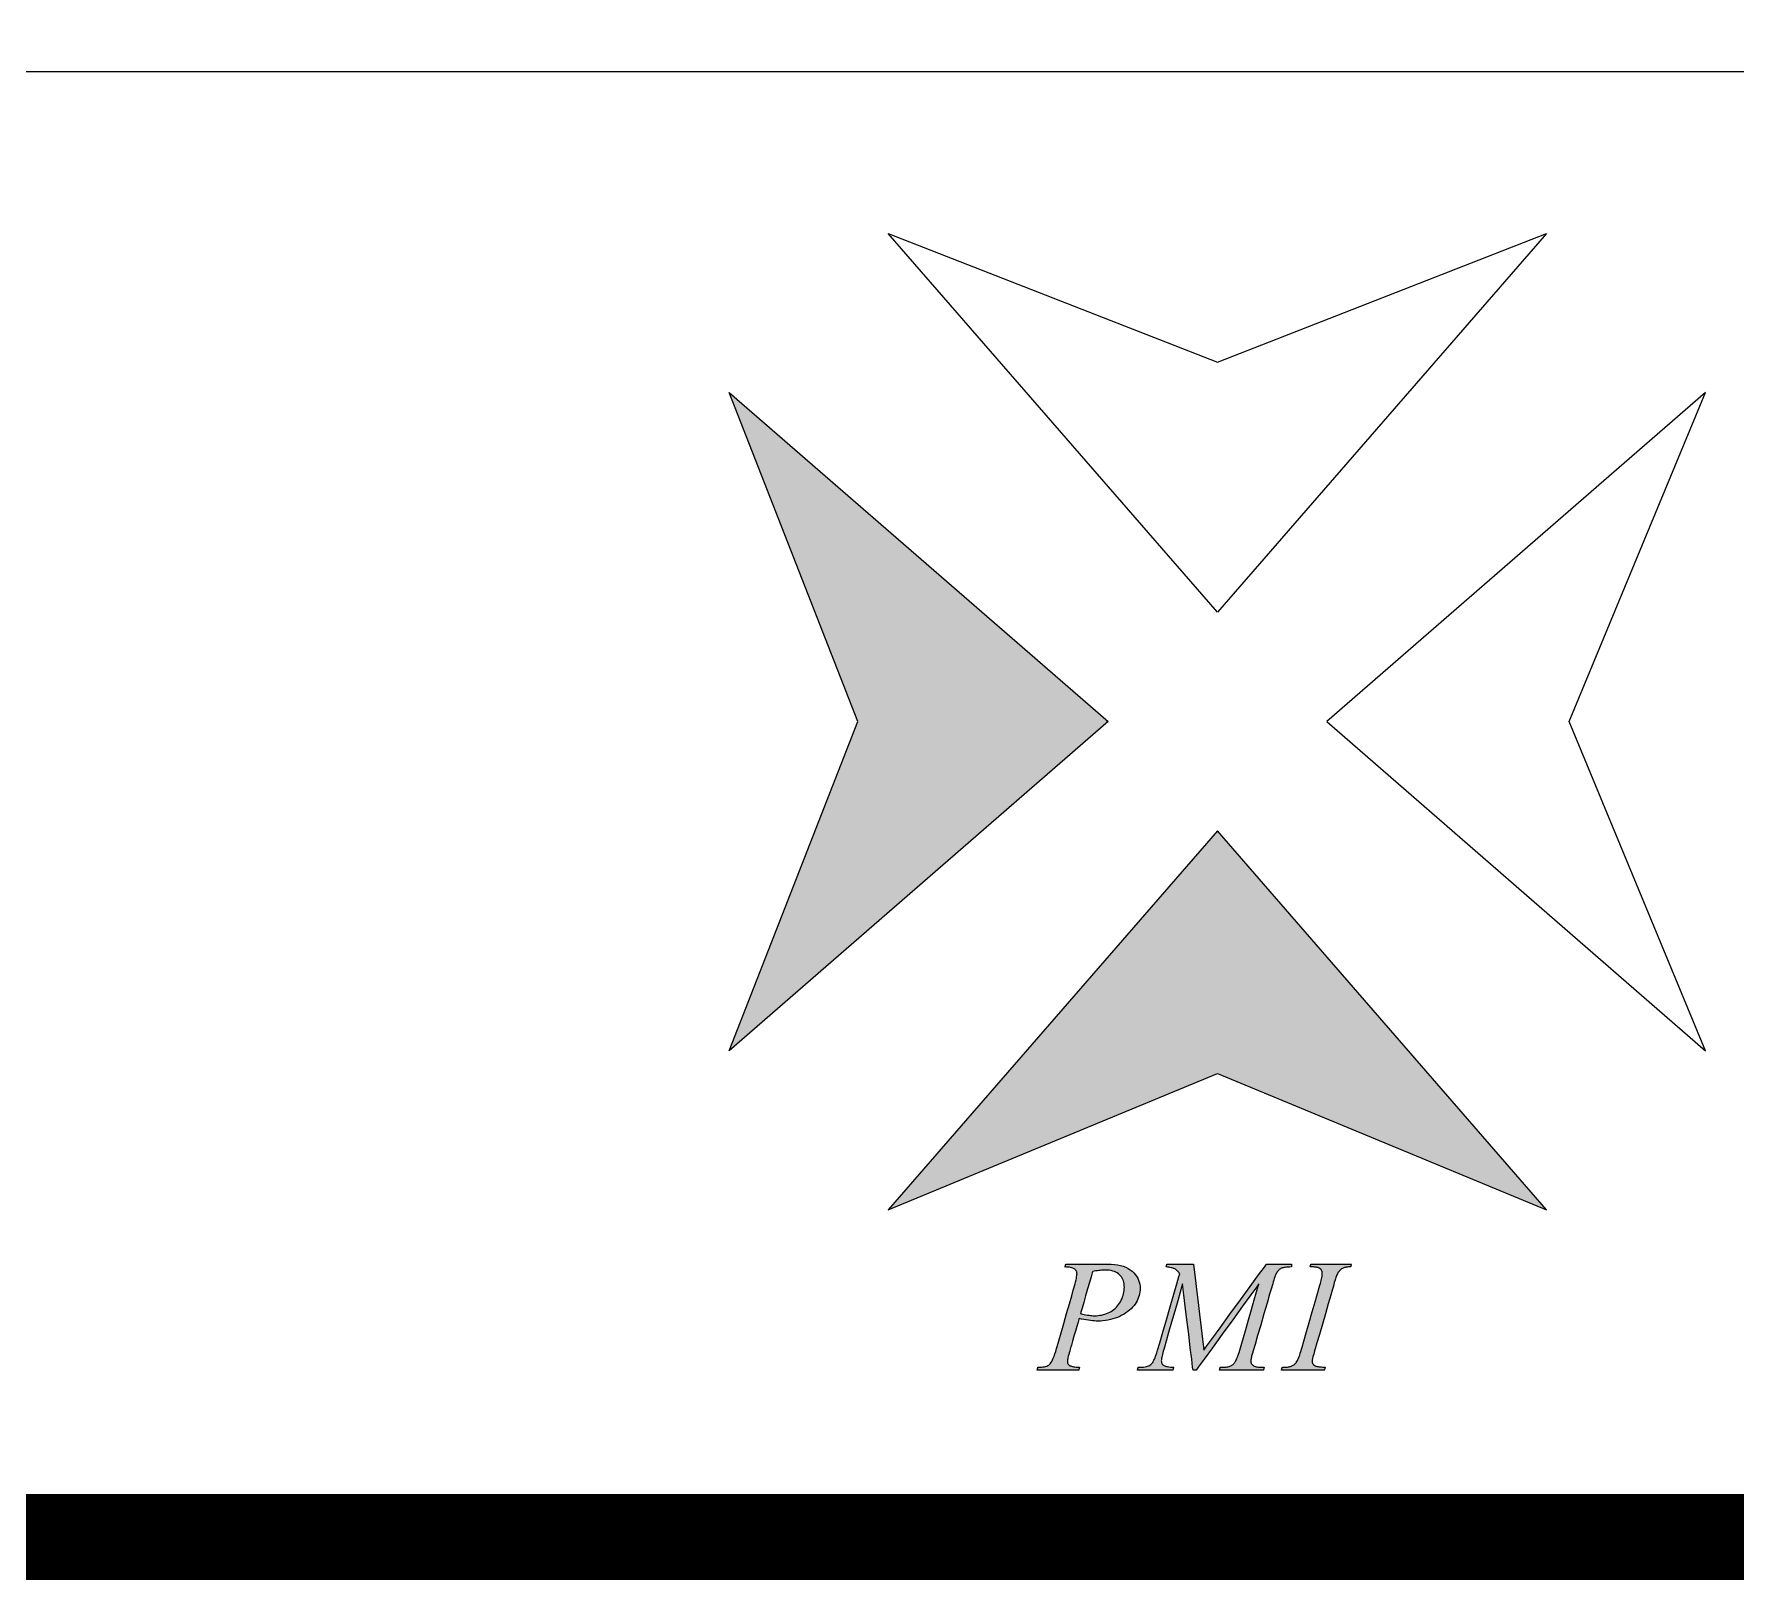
# Model space of a CAD drawing. Header units: millimetres. Extents: x 1167 to 1422, y 250 to 431.
# Drawn here: x 1264.17 to 1280.9, y 249.58 to 264.78 of the extents above; entities that cross this region are included whole.
import ezdxf

# ---------------------------------------------------------------- set-up
doc = ezdxf.new("R2010")
doc.units = ezdxf.units.MM
doc.header["$LTSCALE"] = 10
doc.layers.get('0').update_dxf_attribs({"linetype": 'CONTINUOUS'})

msp = doc.modelspace()

# ---------------------------------------------------------------- hatches: boundary and pattern name
h = msp.add_hatch(color=4)
h.paths.add_polyline_path([(1274.721, 258.0093), (1274.721, 258.0222), (1271.0046, 261.2517), (1272.2682, 258.0157), (1271.0046, 254.7799)])
h.paths.add_polyline_path([(1275.8039, 256.9406), (1272.5681, 253.2166), (1275.8039, 254.5555), (1279.0397, 253.2166)])
h.paths.add_polyline_path([(1276.737, 251.7388), (1276.7385, 251.7472), (1276.7407, 251.7571), (1276.7434, 251.7683), (1276.7467, 251.781), (1276.7507, 251.7951), (1276.7552, 251.8106), (1276.7604, 251.8275), (1276.7666, 251.8491), (1276.7832, 251.9067), (1276.8073, 251.9902), (1276.8359, 252.0892), (1276.8659, 252.1934), (1276.8945, 252.2924), (1276.9185, 252.3759), (1276.9352, 252.4336), (1276.9414, 252.4551), (1276.9476, 252.4781), (1276.9535, 252.4991), (1276.9592, 252.5183), (1276.9646, 252.5355), (1276.9698, 252.551), (1276.9747, 252.5645), (1276.9793, 252.5761), (1276.9837, 252.5859), (1276.9878, 252.5938), (1276.9921, 252.6006), (1276.9967, 252.607), (1277.0017, 252.613), (1277.0071, 252.6187), (1277.013, 252.6241), (1277.0193, 252.6291), (1277.0259, 252.6337), (1277.033, 252.638), (1277.0405, 252.6419), (1277.0489, 252.6459), (1277.0591, 252.6489), (1277.0666, 252.6505), (1277.0747, 252.6518), (1277.0835, 252.6528), (1277.0928, 252.6535), (1277.1028, 252.6538), (1277.1134, 252.6538), (1277.1145, 252.6572), (1277.1156, 252.6609), (1277.1169, 252.6652), (1277.1183, 252.6697), (1277.1197, 252.674), (1277.1219, 252.6811), (1277.1082, 252.6811), (1277.0717, 252.6811), (1277.0189, 252.6811), (1276.9562, 252.6811), (1276.8903, 252.6811), (1276.8277, 252.6811), (1276.7748, 252.6811), (1276.7383, 252.6811), (1276.7247, 252.6811), (1276.7223, 252.674), (1276.7209, 252.6697), (1276.7193, 252.6652), (1276.7179, 252.6609), (1276.7167, 252.6572), (1276.7155, 252.6538), (1276.7282, 252.6537), (1276.7398, 252.6534), (1276.7506, 252.653), (1276.7604, 252.6523), (1276.7692, 252.6515), (1276.7771, 252.6505), (1276.7874, 252.6488), (1276.7968, 252.6459), (1276.8055, 252.642), (1276.8128, 252.6376), (1276.819, 252.6325), (1276.8242, 252.6269), (1276.8284, 252.6206), (1276.8316, 252.6137), (1276.8338, 252.6061), (1276.8351, 252.598), (1276.8352, 252.5915), (1276.835, 252.5821), (1276.8341, 252.5718), (1276.8327, 252.5605), (1276.8307, 252.5483), (1276.8281, 252.5351), (1276.825, 252.521), (1276.8213, 252.5059), (1276.817, 252.4899), (1276.8122, 252.4729), (1276.806, 252.4514), (1276.7893, 252.3935), (1276.7652, 252.3098), (1276.7367, 252.2105), (1276.7066, 252.106), (1276.678, 252.0067), (1276.6539, 251.9229), (1276.6373, 251.8651), (1276.6311, 251.8435), (1276.6251, 251.8234), (1276.6192, 251.8048), (1276.6133, 251.7875), (1276.6075, 251.7717), (1276.6016, 251.7573), (1276.5959, 251.7443), (1276.5901, 251.7327), (1276.5845, 251.7225), (1276.5771, 251.711), (1276.5687, 251.7015), (1276.5584, 251.693), (1276.5495, 251.6873), (1276.5431, 251.6837), (1276.5362, 251.6805), (1276.5289, 251.6774), (1276.5212, 251.6745), (1276.5102, 251.6721), (1276.5018, 251.6707), (1276.4924, 251.6695), (1276.4818, 251.6685), (1276.4702, 251.6676), (1276.4575, 251.667), (1276.4437, 251.6666), (1276.4409, 251.6595), (1276.4392, 251.6552), (1276.4374, 251.6506), (1276.4358, 251.6463), (1276.433, 251.6393), (1276.4475, 251.6393), (1276.4863, 251.6393), (1276.5425, 251.6393), (1276.6092, 251.6393), (1276.6793, 251.6393), (1276.746, 251.6393), (1276.8022, 251.6393), (1276.8411, 251.6393), (1276.8555, 251.6393), (1276.8577, 251.6463), (1276.8591, 251.6506), (1276.8605, 251.6552), (1276.8618, 251.6595), (1276.864, 251.6666), (1276.8497, 251.6675), (1276.8366, 251.6686), (1276.8245, 251.6697), (1276.8137, 251.6708), (1276.8039, 251.672), (1276.7953, 251.6733), (1276.7877, 251.6746), (1276.7784, 251.6766), (1276.7693, 251.6798), (1276.7613, 251.6834), (1276.7545, 251.6877), (1276.7475, 251.6935), (1276.7414, 251.702), (1276.7375, 251.7116), (1276.736, 251.7206), (1276.7357, 251.7289)])
h.paths.add_polyline_path([(1276.1766, 251.6753), (1276.168, 251.6785), (1276.1603, 251.6822), (1276.1509, 251.6878), (1276.1432, 251.6948), (1276.1376, 251.7031), (1276.134, 251.7127), (1276.1325, 251.7233), (1276.1328, 251.7333), (1276.1335, 251.7407), (1276.1345, 251.7485), (1276.136, 251.7569), (1276.1378, 251.7659), (1276.1401, 251.7753), (1276.1428, 251.7854), (1276.146, 251.7959), (1276.1495, 251.807), (1276.1561, 251.8297), (1276.1738, 251.8904), (1276.1994, 251.9783), (1276.2298, 252.0825), (1276.2618, 252.1922), (1276.2921, 252.2964), (1276.3178, 252.3843), (1276.3355, 252.445), (1276.3421, 252.4677), (1276.3475, 252.4882), (1276.3528, 252.5071), (1276.3581, 252.5246), (1276.3632, 252.5405), (1276.3683, 252.5548), (1276.3733, 252.5676), (1276.3782, 252.5789), (1276.383, 252.5887), (1276.3877, 252.597), (1276.3925, 252.6041), (1276.3973, 252.6107), (1276.4023, 252.6168), (1276.4073, 252.6224), (1276.4151, 252.6298), (1276.4258, 252.6376), (1276.4357, 252.6424), (1276.4441, 252.6444), (1276.4515, 252.6457), (1276.4607, 252.6471), (1276.4715, 252.6484), (1276.484, 252.6498), (1276.4983, 252.6511), (1276.5142, 252.6524), (1276.5317, 252.6538), (1276.5317, 252.6609), (1276.5317, 252.6652), (1276.5317, 252.6697), (1276.5317, 252.674), (1276.5317, 252.6811), (1276.5234, 252.6811), (1276.5009, 252.6811), (1276.4684, 252.6811), (1276.4299, 252.6811), (1276.3893, 252.6811), (1276.3508, 252.6811), (1276.3183, 252.6811), (1276.2958, 252.6811), (1276.2874, 252.6811), (1276.2663, 252.6521), (1276.2095, 252.5744), (1276.1274, 252.462), (1276.03, 252.3286), (1275.9276, 252.1883), (1275.8302, 252.055), (1275.7481, 251.9425), (1275.6914, 251.8649), (1275.6702, 251.8359), (1275.6667, 251.8649), (1275.6574, 251.9425), (1275.6438, 252.055), (1275.6278, 252.1883), (1275.6109, 252.3286), (1275.5949, 252.462), (1275.5813, 252.5744), (1275.572, 252.6521), (1275.5685, 252.6811), (1275.5596, 252.6811), (1275.5356, 252.6811), (1275.501, 252.6811), (1275.46, 252.6811), (1275.4168, 252.6811), (1275.3757, 252.6811), (1275.3411, 252.6811), (1275.3171, 252.6811), (1275.3082, 252.6811), (1275.3062, 252.674), (1275.305, 252.6697), (1275.3037, 252.6652), (1275.3025, 252.6609), (1275.3005, 252.6538), (1275.3139, 252.6521), (1275.3262, 252.6503), (1275.3376, 252.6484), (1275.3481, 252.6463), (1275.3576, 252.6442), (1275.3661, 252.6419), (1275.3736, 252.6394), (1275.3832, 252.6356), (1275.3935, 252.6296), (1275.4014, 252.6233), (1275.4067, 252.6186), (1275.4121, 252.6134), (1275.4175, 252.6075), (1275.423, 252.6011), (1275.4286, 252.5942), (1275.4342, 252.5867), (1275.4264, 252.56), (1275.4057, 252.4886), (1275.3756, 252.3853), (1275.3399, 252.2628), (1275.3024, 252.1339), (1275.2668, 252.0114), (1275.2367, 251.9081), (1275.2159, 251.8367), (1275.2082, 251.8101), (1275.2022, 251.7922), (1275.1963, 251.7758), (1275.1905, 251.7609), (1275.1847, 251.7474), (1275.179, 251.7353), (1275.1734, 251.7247), (1275.1678, 251.7155), (1275.1622, 251.7077), (1275.1567, 251.7014), (1275.1487, 251.6941), (1275.1396, 251.6876), (1275.1295, 251.6821), (1275.1183, 251.6773), (1275.1061, 251.6734), (1275.0929, 251.6704), (1275.0786, 251.6683), (1275.0633, 251.667), (1275.0469, 251.6666), (1275.0415, 251.6666), (1275.0348, 251.6666), (1275.0262, 251.6666), (1275.024, 251.6595), (1275.0227, 251.6552), (1275.0213, 251.6506), (1275.0199, 251.6463), (1275.0178, 251.6393), (1275.0297, 251.6393), (1275.0616, 251.6393), (1275.1079, 251.6393), (1275.1628, 251.6393), (1275.2205, 251.6393), (1275.2754, 251.6393), (1275.3216, 251.6393), (1275.3536, 251.6393), (1275.3655, 251.6393), (1275.3658, 251.6402), (1275.3677, 251.6463), (1275.3691, 251.6506), (1275.3705, 251.6552), (1275.3718, 251.6595), (1275.3729, 251.6631), (1275.374, 251.6666), (1275.357, 251.6679), (1275.3414, 251.6694), (1275.3273, 251.6712), (1275.3147, 251.6733), (1275.3035, 251.6755), (1275.2938, 251.678), (1275.2855, 251.6808), (1275.2759, 251.6851), (1275.2669, 251.6923), (1275.2602, 251.7007), (1275.2556, 251.7104), (1275.2531, 251.7214), (1275.2527, 251.7307), (1275.253, 251.7377), (1275.2538, 251.7461), (1275.2553, 251.7558), (1275.2574, 251.7668), (1275.26, 251.7792), (1275.2632, 251.7929), (1275.2671, 251.8079), (1275.2715, 251.8243), (1275.2765, 251.842), (1275.2828, 251.8641), (1275.2999, 251.9233), (1275.3246, 252.009), (1275.3539, 252.1106), (1275.3848, 252.2175), (1275.4141, 252.3192), (1275.4388, 252.4049), (1275.4559, 252.4641), (1275.4622, 252.4862), (1275.4657, 252.4571), (1275.4751, 252.3793), (1275.4887, 252.2666), (1275.5047, 252.133), (1275.5217, 251.9924), (1275.5377, 251.8588), (1275.5513, 251.7461), (1275.5607, 251.6683), (1275.5642, 251.6393), (1275.5681, 251.6393), (1275.5722, 251.6393), (1275.5772, 251.6393), (1275.5823, 251.6393), (1275.5872, 251.6393), (1275.5914, 251.6393), (1275.5953, 251.6393), (1275.6164, 251.6683), (1275.6731, 251.7461), (1275.755, 251.8588), (1275.8522, 251.9924), (1275.9545, 252.133), (1276.0517, 252.2666), (1276.1337, 252.3793), (1276.1903, 252.4571), (1276.2114, 252.4862), (1276.2054, 252.4655), (1276.1895, 252.41), (1276.1663, 252.3297), (1276.1388, 252.2345), (1276.11, 252.1343), (1276.0825, 252.0391), (1276.0594, 251.9588), (1276.0434, 251.9033), (1276.0374, 251.8826), (1276.0301, 251.8574), (1276.0231, 251.8343), (1276.0165, 251.8132), (1276.0103, 251.7942), (1276.0045, 251.7773), (1275.999, 251.7624), (1275.9939, 251.7496), (1275.9892, 251.7389), (1275.9848, 251.7302), (1275.9805, 251.7229), (1275.9762, 251.716), (1275.9717, 251.7098), (1275.9648, 251.7012), (1275.955, 251.6919), (1275.9453, 251.6851), (1275.935, 251.68), (1275.9271, 251.6768), (1275.9186, 251.6741), (1275.9094, 251.6718), (1275.8995, 251.6699), (1275.8889, 251.6684), (1275.8777, 251.6674), (1275.8657, 251.6668), (1275.8531, 251.6666), (1275.8477, 251.6666), (1275.841, 251.6666), (1275.8324, 251.6666), (1275.8304, 251.6595), (1275.8292, 251.6552), (1275.8279, 251.6506), (1275.8267, 251.6463), (1275.8247, 251.6393), (1275.8395, 251.6393), (1275.8792, 251.6393), (1275.9368, 251.6393), (1276.005, 251.6393), (1276.0767, 251.6393), (1276.1449, 251.6393), (1276.2025, 251.6393), (1276.2422, 251.6393), (1276.257, 251.6393), (1276.2588, 251.6463), (1276.2599, 251.6506), (1276.261, 251.6552), (1276.2621, 251.6595), (1276.2639, 251.6666), (1276.2591, 251.6666), (1276.2532, 251.6666), (1276.2478, 251.6666), (1276.2455, 251.6666), (1276.2319, 251.6668), (1276.2192, 251.6675), (1276.2073, 251.6688), (1276.1962, 251.6705), (1276.186, 251.6727)])
h.paths.add_polyline_path([(1274.3938, 251.9718), (1274.4082, 252.0216), (1274.4219, 252.069), (1274.4334, 252.109), (1274.4414, 252.1366), (1274.4443, 252.1469), (1274.4686, 252.1415), (1274.4919, 252.1367), (1274.5143, 252.1326), (1274.5356, 252.1291), (1274.556, 252.1262), (1274.5755, 252.124), (1274.5939, 252.1224), (1274.6114, 252.1215), (1274.628, 252.1212), (1274.6536, 252.1217), (1274.6787, 252.1234), (1274.7035, 252.1263), (1274.7279, 252.1303), (1274.7519, 252.1355), (1274.7754, 252.1418), (1274.7986, 252.1493), (1274.8214, 252.1579), (1274.8438, 252.1676), (1274.8654, 252.1783), (1274.8858, 252.1896), (1274.9049, 252.2017), (1274.9229, 252.2145), (1274.9396, 252.2279), (1274.9551, 252.242), (1274.9695, 252.2569), (1274.9825, 252.2724), (1274.9944, 252.2886), (1275.005, 252.3052), (1275.0144, 252.3219), (1275.0226, 252.3388), (1275.0295, 252.3557), (1275.0351, 252.3728), (1275.0395, 252.39), (1275.0426, 252.4073), (1275.0445, 252.4247), (1275.0451, 252.4422), (1275.0441, 252.464), (1275.0412, 252.4851), (1275.0363, 252.5054), (1275.0294, 252.525), (1275.0205, 252.5438), (1275.0096, 252.5619), (1274.9968, 252.5792), (1274.982, 252.5958), (1274.9653, 252.6116), (1274.9465, 252.6262), (1274.9257, 252.639), (1274.9029, 252.6502), (1274.8781, 252.6596), (1274.8513, 252.6674), (1274.8225, 252.6734), (1274.7917, 252.6777), (1274.7589, 252.6802), (1274.724, 252.6811), (1274.7099, 252.6811), (1274.6722, 252.6811), (1274.6176, 252.6811), (1274.5529, 252.6811), (1274.4848, 252.6811), (1274.4201, 252.6811), (1274.3655, 252.6811), (1274.3278, 252.6811), (1274.3138, 252.6811), (1274.3116, 252.674), (1274.3102, 252.6697), (1274.3088, 252.6652), (1274.3075, 252.6609), (1274.3053, 252.6538), (1274.3212, 252.6528), (1274.3358, 252.6514), (1274.3491, 252.6497), (1274.3611, 252.6476), (1274.3718, 252.6452), (1274.3812, 252.6425), (1274.3893, 252.6394), (1274.399, 252.6345), (1274.4086, 252.6261), (1274.4156, 252.6171), (1274.4204, 252.6072), (1274.4232, 252.5964), (1274.4236, 252.5876), (1274.4232, 252.5787), (1274.422, 252.568), (1274.4201, 252.5556), (1274.4175, 252.5414), (1274.4141, 252.5255), (1274.4099, 252.5079), (1274.405, 252.4885), (1274.3993, 252.4674), (1274.3928, 252.4445), (1274.387, 252.4241), (1274.3713, 252.3695), (1274.3485, 252.2905), (1274.3216, 252.1968), (1274.2932, 252.0982), (1274.2662, 252.0045), (1274.2435, 251.9254), (1274.2278, 251.8708), (1274.2219, 251.8505), (1274.2138, 251.8233), (1274.2058, 251.7987), (1274.1979, 251.7765), (1274.1901, 251.7567), (1274.1825, 251.7394), (1274.1749, 251.7246), (1274.1676, 251.7122), (1274.1603, 251.7022), (1274.1532, 251.6947), (1274.1455, 251.6888), (1274.1366, 251.6836), (1274.1264, 251.6791), (1274.1151, 251.6753), (1274.1025, 251.6721), (1274.0887, 251.6697), (1274.0736, 251.668), (1274.0574, 251.6669), (1274.0399, 251.6666), (1274.0388, 251.6631), (1274.0377, 251.6595), (1274.0364, 251.6552), (1274.035, 251.6506), (1274.0336, 251.6463), (1274.0315, 251.6393), (1274.0455, 251.6393), (1274.0831, 251.6393), (1274.1375, 251.6393), (1274.2021, 251.6393), (1274.27, 251.6393), (1274.3345, 251.6393), (1274.3889, 251.6393), (1274.4265, 251.6393), (1274.4406, 251.6393), (1274.4408, 251.6402), (1274.4426, 251.6463), (1274.4438, 251.6506), (1274.445, 251.6552), (1274.4463, 251.6595), (1274.4482, 251.6666), (1274.4316, 251.6676), (1274.4163, 251.669), (1274.4024, 251.6706), (1274.39, 251.6724), (1274.379, 251.6745), (1274.3694, 251.6769), (1274.3613, 251.6796), (1274.3518, 251.6837), (1274.3427, 251.6908), (1274.336, 251.6984), (1274.3314, 251.7067), (1274.3289, 251.7159), (1274.3285, 251.7233), (1274.3289, 251.7306), (1274.33, 251.7396), (1274.3318, 251.7501), (1274.3343, 251.7622), (1274.3375, 251.7759), (1274.3415, 251.7912), (1274.3462, 251.8081), (1274.3515, 251.8265), (1274.3577, 251.8465), (1274.3606, 251.8568), (1274.3686, 251.8844), (1274.3801, 251.9244)])
h.paths.add_polyline_path([(1274.4582, 252.1951), (1274.4623, 252.2093), (1274.4733, 252.2474), (1274.4892, 252.3025), (1274.5081, 252.3679), (1274.528, 252.4367), (1274.5468, 252.5021), (1274.5627, 252.5572), (1274.5737, 252.5953), (1274.5778, 252.6095), (1274.5937, 252.6122), (1274.609, 252.6147), (1274.6239, 252.6167), (1274.6381, 252.6185), (1274.6519, 252.62), (1274.6651, 252.6211), (1274.6778, 252.6219), (1274.6899, 252.6224), (1274.7015, 252.6226), (1274.7219, 252.622), (1274.7412, 252.6203), (1274.7592, 252.6175), (1274.776, 252.6136), (1274.7917, 252.6086), (1274.8062, 252.6025), (1274.8195, 252.5952), (1274.8316, 252.5869), (1274.8425, 252.5774), (1274.8523, 252.5669), (1274.8609, 252.5557), (1274.8684, 252.5437), (1274.8747, 252.5309), (1274.8799, 252.5173), (1274.8839, 252.5029), (1274.8868, 252.4877), (1274.8885, 252.4717), (1274.8891, 252.4549), (1274.8886, 252.4384), (1274.8872, 252.4221), (1274.8848, 252.4059), (1274.8815, 252.3899), (1274.8773, 252.374), (1274.8721, 252.3582), (1274.866, 252.3425), (1274.859, 252.327), (1274.8509, 252.3116), (1274.8421, 252.2967), (1274.8325, 252.2827), (1274.8223, 252.2695), (1274.8112, 252.2572), (1274.7995, 252.2457), (1274.787, 252.2351), (1274.7738, 252.2253), (1274.7599, 252.2164), (1274.7453, 252.2083), (1274.7301, 252.201), (1274.7146, 252.1947), (1274.6987, 252.1891), (1274.6824, 252.1845), (1274.6657, 252.1806), (1274.6487, 252.1777), (1274.6314, 252.1755), (1274.6136, 252.1743), (1274.5956, 252.1738), (1274.5836, 252.1741), (1274.5708, 252.1749), (1274.5572, 252.1762), (1274.5427, 252.178), (1274.5275, 252.1804), (1274.5114, 252.1833), (1274.4945, 252.1867), (1274.4768, 252.1906)], flags=16)

# ---------------------------------------------------------------- linework, layer by layer
at = {"color": 3}
msp.add_line((1263.6169, 264.4091), (1421.6603, 264.4091), dxfattribs=at)
at = {"color": 4, "linetype": 'Continuous'}
msp.add_line((1274.721, 258.0093), (1274.721, 258.0222), dxfattribs=at)
msp.add_lwpolyline([(1167.1787, 249.9985, 0.8461, 0.8461, 0), (1421.6603, 249.9985, 0.8461, 0.8461, 0), (1421.6603, 430.2834, 0.8461, 0.8461, 0), (1167.1787, 430.2834, 0.8461, 0.8461, 0)], format="xyseb", close=True)
for points in [[(1275.8039, 261.5512, 0), (1279.0397, 262.8149, 0), (1275.8039, 259.0911, 0), (1272.5681, 262.8149, 0), (1275.8039, 261.5512, 0)], [(1272.2682, 258.0157, 0), (1271.0046, 261.2517, 0), (1274.7284, 258.0157, 0), (1271.0046, 254.7799, 0), (1272.2682, 258.0157, 0)], [(1279.264, 258.0157, 0), (1280.6029, 261.2517, 0), (1276.8792, 258.0157, 0), (1280.6029, 254.7799, 0), (1279.264, 258.0157, 0)], [(1275.8039, 254.5555, 0), (1279.0397, 253.2166, 0), (1275.8039, 256.9406, 0), (1272.5681, 253.2166, 0), (1275.8039, 254.5555, 0)], [(1274.3138, 252.6811, 0), (1274.3278, 252.6811, 0), (1274.3655, 252.6811, 0), (1274.4201, 252.6811, 0), (1274.4848, 252.6811, 0), (1274.5529, 252.6811, 0), (1274.6176, 252.6811, 0), (1274.6722, 252.6811, 0), (1274.7099, 252.6811, 0), (1274.724, 252.6811, 0), (1274.7589, 252.6802, 0), (1274.7917, 252.6777, 0), (1274.8225, 252.6734, 0), (1274.8513, 252.6674, 0), (1274.8781, 252.6596, 0), (1274.9029, 252.6502, 0), (1274.9257, 252.639, 0), (1274.9465, 252.6262, 0), (1274.9653, 252.6116, 0), (1274.982, 252.5958, 0), (1274.9968, 252.5792, 0), (1275.0096, 252.5619, 0), (1275.0205, 252.5438, 0), (1275.0294, 252.525, 0), (1275.0363, 252.5054, 0), (1275.0412, 252.4851, 0), (1275.0441, 252.464, 0), (1275.0451, 252.4422, 0), (1275.0445, 252.4247, 0), (1275.0426, 252.4073, 0), (1275.0395, 252.39, 0), (1275.0351, 252.3728, 0), (1275.0295, 252.3557, 0), (1275.0226, 252.3388, 0), (1275.0144, 252.3219, 0), (1275.005, 252.3052, 0), (1274.9944, 252.2886, 0), (1274.9825, 252.2724, 0), (1274.9695, 252.2569, 0), (1274.9551, 252.242, 0), (1274.9396, 252.2279, 0), (1274.9229, 252.2145, 0), (1274.9049, 252.2017, 0), (1274.8858, 252.1896, 0), (1274.8654, 252.1783, 0), (1274.8438, 252.1676, 0), (1274.8214, 252.1579, 0), (1274.7986, 252.1493, 0), (1274.7754, 252.1418, 0), (1274.7519, 252.1355, 0), (1274.7279, 252.1303, 0), (1274.7035, 252.1263, 0), (1274.6787, 252.1234, 0), (1274.6536, 252.1217, 0), (1274.628, 252.1212, 0), (1274.6114, 252.1215, 0), (1274.5939, 252.1224, 0), (1274.5755, 252.124, 0), (1274.556, 252.1262, 0), (1274.5356, 252.1291, 0), (1274.5143, 252.1326, 0), (1274.4919, 252.1367, 0), (1274.4686, 252.1415, 0), (1274.4443, 252.1469, 0), (1274.4414, 252.1366, 0), (1274.4334, 252.109, 0), (1274.4219, 252.069, 0), (1274.4082, 252.0216, 0), (1274.3938, 251.9718, 0), (1274.3801, 251.9244, 0), (1274.3686, 251.8844, 0), (1274.3606, 251.8568, 0), (1274.3577, 251.8465, 0), (1274.3515, 251.8265, 0), (1274.3462, 251.8081, 0), (1274.3415, 251.7912, 0), (1274.3375, 251.7759, 0), (1274.3343, 251.7622, 0), (1274.3318, 251.7501, 0), (1274.33, 251.7396, 0), (1274.3289, 251.7306, 0), (1274.3285, 251.7233, 0), (1274.3288, 251.7183, 0), (1274.3295, 251.7136, 0), (1274.3308, 251.709, 0), (1274.3326, 251.7046, 0), (1274.3349, 251.7005, 0), (1274.3377, 251.6965, 0), (1274.341, 251.6927, 0), (1274.3449, 251.6891, 0), (1274.3492, 251.6857, 0), (1274.3545, 251.6825, 0), (1274.3613, 251.6796, 0), (1274.3694, 251.6769, 0), (1274.379, 251.6745, 0), (1274.39, 251.6724, 0), (1274.4024, 251.6706, 0), (1274.4163, 251.669, 0), (1274.4316, 251.6676, 0), (1274.4482, 251.6666, 0), (1274.448, 251.6656, 0), (1274.4473, 251.6631, 0), (1274.4463, 251.6595, 0), (1274.445, 251.6552, 0), (1274.4438, 251.6506, 0), (1274.4426, 251.6463, 0), (1274.4415, 251.6427, 0), (1274.4408, 251.6402, 0), (1274.4406, 251.6393, 0), (1274.4265, 251.6393, 0), (1274.3889, 251.6393, 0), (1274.3345, 251.6393, 0), (1274.27, 251.6393, 0), (1274.2021, 251.6393, 0), (1274.1375, 251.6393, 0), (1274.0831, 251.6393, 0), (1274.0455, 251.6393, 0), (1274.0315, 251.6393, 0), (1274.0318, 251.6402, 0), (1274.0325, 251.6427, 0), (1274.0336, 251.6463, 0), (1274.035, 251.6506, 0), (1274.0364, 251.6552, 0), (1274.0377, 251.6595, 0), (1274.0388, 251.6631, 0), (1274.0396, 251.6656, 0), (1274.0399, 251.6666, 0), (1274.0574, 251.6669, 0), (1274.0736, 251.668, 0), (1274.0887, 251.6697, 0), (1274.1025, 251.6721, 0), (1274.1151, 251.6753, 0), (1274.1264, 251.6791, 0), (1274.1366, 251.6836, 0), (1274.1455, 251.6888, 0), (1274.1532, 251.6947, 0), (1274.1603, 251.7022, 0), (1274.1676, 251.7122, 0), (1274.1749, 251.7246, 0), (1274.1825, 251.7394, 0), (1274.1901, 251.7567, 0), (1274.1979, 251.7765, 0), (1274.2058, 251.7987, 0), (1274.2138, 251.8233, 0), (1274.2219, 251.8505, 0), (1274.2278, 251.8708, 0), (1274.2435, 251.9254, 0), (1274.2662, 252.0045, 0), (1274.2932, 252.0982, 0), (1274.3216, 252.1968, 0), (1274.3485, 252.2905, 0), (1274.3713, 252.3695, 0), (1274.387, 252.4241, 0), (1274.3928, 252.4445, 0), (1274.3993, 252.4674, 0), (1274.405, 252.4885, 0), (1274.4099, 252.5079, 0), (1274.4141, 252.5255, 0), (1274.4175, 252.5414, 0), (1274.4201, 252.5556, 0), (1274.422, 252.568, 0), (1274.4232, 252.5787, 0), (1274.4236, 252.5876, 0), (1274.4233, 252.5934, 0), (1274.4225, 252.5991, 0), (1274.4211, 252.6045, 0), (1274.4192, 252.6097, 0), (1274.4168, 252.6147, 0), (1274.4138, 252.6194, 0), (1274.4103, 252.6239, 0), (1274.4063, 252.6282, 0), (1274.4017, 252.6322, 0), (1274.3961, 252.636, 0), (1274.3893, 252.6394, 0), (1274.3812, 252.6425, 0), (1274.3718, 252.6452, 0), (1274.3611, 252.6476, 0), (1274.3491, 252.6497, 0), (1274.3358, 252.6514, 0), (1274.3212, 252.6528, 0), (1274.3053, 252.6538, 0), (1274.3056, 252.6547, 0), (1274.3064, 252.6572, 0), (1274.3075, 252.6609, 0), (1274.3088, 252.6652, 0), (1274.3102, 252.6697, 0), (1274.3116, 252.674, 0), (1274.3127, 252.6776, 0), (1274.3135, 252.6802, 0), (1274.3138, 252.6811, 0)], [(1274.4582, 252.1951, 0), (1274.4768, 252.1906, 0), (1274.4945, 252.1867, 0), (1274.5114, 252.1833, 0), (1274.5275, 252.1804, 0), (1274.5427, 252.178, 0), (1274.5572, 252.1762, 0), (1274.5708, 252.1749, 0), (1274.5836, 252.1741, 0), (1274.5956, 252.1738, 0), (1274.6136, 252.1743, 0), (1274.6314, 252.1755, 0), (1274.6487, 252.1777, 0), (1274.6657, 252.1806, 0), (1274.6824, 252.1845, 0), (1274.6987, 252.1891, 0), (1274.7146, 252.1947, 0), (1274.7301, 252.201, 0), (1274.7453, 252.2083, 0), (1274.7599, 252.2164, 0), (1274.7738, 252.2253, 0), (1274.787, 252.2351, 0), (1274.7995, 252.2457, 0), (1274.8112, 252.2572, 0), (1274.8223, 252.2695, 0), (1274.8325, 252.2827, 0), (1274.8421, 252.2967, 0), (1274.8509, 252.3116, 0), (1274.859, 252.327, 0), (1274.866, 252.3425, 0), (1274.8721, 252.3582, 0), (1274.8773, 252.374, 0), (1274.8815, 252.3899, 0), (1274.8848, 252.4059, 0), (1274.8872, 252.4221, 0), (1274.8886, 252.4384, 0), (1274.8891, 252.4549, 0), (1274.8885, 252.4717, 0), (1274.8868, 252.4877, 0), (1274.8839, 252.5029, 0), (1274.8799, 252.5173, 0), (1274.8747, 252.5309, 0), (1274.8684, 252.5437, 0), (1274.8609, 252.5557, 0), (1274.8523, 252.5669, 0), (1274.8425, 252.5774, 0), (1274.8316, 252.5869, 0), (1274.8195, 252.5952, 0), (1274.8062, 252.6025, 0), (1274.7917, 252.6086, 0), (1274.776, 252.6136, 0), (1274.7592, 252.6175, 0), (1274.7412, 252.6203, 0), (1274.7219, 252.622, 0), (1274.7015, 252.6226, 0), (1274.6899, 252.6224, 0), (1274.6778, 252.6219, 0), (1274.6651, 252.6211, 0), (1274.6519, 252.62, 0), (1274.6381, 252.6185, 0), (1274.6239, 252.6167, 0), (1274.609, 252.6147, 0), (1274.5937, 252.6122, 0), (1274.5778, 252.6095, 0), (1274.5737, 252.5953, 0), (1274.5627, 252.5572, 0), (1274.5468, 252.5021, 0), (1274.528, 252.4367, 0), (1274.5081, 252.3679, 0), (1274.4892, 252.3025, 0), (1274.4733, 252.2474, 0), (1274.4623, 252.2093, 0), (1274.4582, 252.1951, 0)], [(1275.5685, 252.6811, 0), (1275.572, 252.6521, 0), (1275.5813, 252.5744, 0), (1275.5949, 252.462, 0), (1275.6109, 252.3286, 0), (1275.6278, 252.1883, 0), (1275.6438, 252.055, 0), (1275.6574, 251.9425, 0), (1275.6667, 251.8649, 0), (1275.6702, 251.8359, 0), (1275.6914, 251.8649, 0), (1275.7481, 251.9425, 0), (1275.8302, 252.055, 0), (1275.9276, 252.1883, 0), (1276.03, 252.3286, 0), (1276.1274, 252.462, 0), (1276.2095, 252.5744, 0), (1276.2663, 252.6521, 0), (1276.2874, 252.6811, 0), (1276.2958, 252.6811, 0), (1276.3183, 252.6811, 0), (1276.3508, 252.6811, 0), (1276.3893, 252.6811, 0), (1276.4299, 252.6811, 0), (1276.4684, 252.6811, 0), (1276.5009, 252.6811, 0), (1276.5234, 252.6811, 0), (1276.5317, 252.6811, 0), (1276.5317, 252.6802, 0), (1276.5317, 252.6776, 0), (1276.5317, 252.674, 0), (1276.5317, 252.6697, 0), (1276.5317, 252.6652, 0), (1276.5317, 252.6609, 0), (1276.5317, 252.6572, 0), (1276.5317, 252.6547, 0), (1276.5317, 252.6538, 0), (1276.5142, 252.6524, 0), (1276.4983, 252.6511, 0), (1276.484, 252.6498, 0), (1276.4715, 252.6484, 0), (1276.4607, 252.6471, 0), (1276.4515, 252.6457, 0), (1276.4441, 252.6444, 0), (1276.4383, 252.643, 0), (1276.4342, 252.6417, 0), (1276.4286, 252.6389, 0), (1276.4231, 252.6356, 0), (1276.4178, 252.6318, 0), (1276.4125, 252.6273, 0), (1276.4073, 252.6224, 0), (1276.4023, 252.6168, 0), (1276.3973, 252.6107, 0), (1276.3925, 252.6041, 0), (1276.3877, 252.597, 0), (1276.383, 252.5887, 0), (1276.3782, 252.5789, 0), (1276.3733, 252.5676, 0), (1276.3683, 252.5548, 0), (1276.3632, 252.5405, 0), (1276.3581, 252.5246, 0), (1276.3528, 252.5071, 0), (1276.3475, 252.4882, 0), (1276.3421, 252.4677, 0), (1276.3355, 252.445, 0), (1276.3178, 252.3843, 0), (1276.2921, 252.2964, 0), (1276.2618, 252.1922, 0), (1276.2298, 252.0825, 0), (1276.1994, 251.9783, 0), (1276.1738, 251.8904, 0), (1276.1561, 251.8297, 0), (1276.1495, 251.807, 0), (1276.146, 251.7959, 0), (1276.1428, 251.7854, 0), (1276.1401, 251.7753, 0), (1276.1378, 251.7659, 0), (1276.136, 251.7569, 0), (1276.1345, 251.7485, 0), (1276.1335, 251.7407, 0), (1276.1328, 251.7333, 0), (1276.1326, 251.7266, 0), (1276.1329, 251.7208, 0), (1276.1337, 251.7154, 0), (1276.1349, 251.7103, 0), (1276.1367, 251.7055, 0), (1276.139, 251.701, 0), (1276.1418, 251.6969, 0), (1276.1452, 251.693, 0), (1276.149, 251.6895, 0), (1276.1534, 251.6863, 0), (1276.1603, 251.6822, 0), (1276.168, 251.6785, 0), (1276.1766, 251.6753, 0), (1276.186, 251.6727, 0), (1276.1962, 251.6705, 0), (1276.2073, 251.6688, 0), (1276.2192, 251.6675, 0), (1276.2319, 251.6668, 0), (1276.2455, 251.6666, 0), (1276.2461, 251.6666, 0), (1276.2478, 251.6666, 0), (1276.2503, 251.6666, 0), (1276.2532, 251.6666, 0), (1276.2562, 251.6666, 0), (1276.2591, 251.6666, 0), (1276.2616, 251.6666, 0), (1276.2633, 251.6666, 0), (1276.2639, 251.6666, 0), (1276.2637, 251.6656, 0), (1276.263, 251.6631, 0), (1276.2621, 251.6595, 0), (1276.261, 251.6552, 0), (1276.2599, 251.6506, 0), (1276.2588, 251.6463, 0), (1276.2579, 251.6427, 0), (1276.2573, 251.6402, 0), (1276.257, 251.6393, 0), (1276.2422, 251.6393, 0), (1276.2025, 251.6393, 0), (1276.1449, 251.6393, 0), (1276.0767, 251.6393, 0), (1276.005, 251.6393, 0), (1275.9368, 251.6393, 0), (1275.8792, 251.6393, 0), (1275.8395, 251.6393, 0), (1275.8247, 251.6393, 0), (1275.8249, 251.6402, 0), (1275.8257, 251.6427, 0), (1275.8267, 251.6463, 0), (1275.8279, 251.6506, 0), (1275.8292, 251.6552, 0), (1275.8304, 251.6595, 0), (1275.8314, 251.6631, 0), (1275.8321, 251.6656, 0), (1275.8324, 251.6666, 0), (1275.8331, 251.6666, 0), (1275.835, 251.6666, 0), (1275.8377, 251.6666, 0), (1275.841, 251.6666, 0), (1275.8445, 251.6666, 0), (1275.8477, 251.6666, 0), (1275.8505, 251.6666, 0), (1275.8524, 251.6666, 0), (1275.8531, 251.6666, 0), (1275.8657, 251.6668, 0), (1275.8777, 251.6674, 0), (1275.8889, 251.6684, 0), (1275.8995, 251.6699, 0), (1275.9094, 251.6718, 0), (1275.9186, 251.6741, 0), (1275.9271, 251.6768, 0), (1275.935, 251.68, 0), (1275.9422, 251.6835, 0), (1275.9474, 251.6865, 0), (1275.9525, 251.6901, 0), (1275.9575, 251.6942, 0), (1275.9623, 251.6989, 0), (1275.9671, 251.704, 0), (1275.9717, 251.7098, 0), (1275.9762, 251.716, 0), (1275.9805, 251.7229, 0), (1275.9848, 251.7302, 0), (1275.9892, 251.7389, 0), (1275.9939, 251.7496, 0), (1275.999, 251.7624, 0), (1276.0045, 251.7773, 0), (1276.0103, 251.7942, 0), (1276.0165, 251.8132, 0), (1276.0231, 251.8343, 0), (1276.0301, 251.8574, 0), (1276.0374, 251.8826, 0), (1276.0434, 251.9033, 0), (1276.0594, 251.9588, 0), (1276.0825, 252.0391, 0), (1276.11, 252.1343, 0), (1276.1388, 252.2345, 0), (1276.1663, 252.3297, 0), (1276.1895, 252.41, 0), (1276.2054, 252.4655, 0), (1276.2114, 252.4862, 0), (1276.1903, 252.4571, 0), (1276.1337, 252.3793, 0), (1276.0517, 252.2666, 0), (1275.9545, 252.133, 0), (1275.8522, 251.9924, 0), (1275.755, 251.8588, 0), (1275.6731, 251.7461, 0), (1275.6164, 251.6683, 0), (1275.5953, 251.6393, 0), (1275.5943, 251.6393, 0), (1275.5914, 251.6393, 0), (1275.5872, 251.6393, 0), (1275.5823, 251.6393, 0), (1275.5772, 251.6393, 0), (1275.5722, 251.6393, 0), (1275.5681, 251.6393, 0), (1275.5652, 251.6393, 0), (1275.5642, 251.6393, 0), (1275.5607, 251.6683, 0), (1275.5513, 251.7461, 0), (1275.5377, 251.8588, 0), (1275.5217, 251.9924, 0), (1275.5047, 252.133, 0), (1275.4887, 252.2666, 0), (1275.4751, 252.3793, 0), (1275.4657, 252.4571, 0), (1275.4622, 252.4862, 0), (1275.4559, 252.4641, 0), (1275.4388, 252.4049, 0), (1275.4141, 252.3192, 0), (1275.3848, 252.2175, 0), (1275.3539, 252.1106, 0), (1275.3246, 252.009, 0), (1275.2999, 251.9233, 0), (1275.2828, 251.8641, 0), (1275.2765, 251.842, 0), (1275.2715, 251.8243, 0), (1275.2671, 251.8079, 0), (1275.2632, 251.7929, 0), (1275.26, 251.7792, 0), (1275.2574, 251.7668, 0), (1275.2553, 251.7558, 0), (1275.2538, 251.7461, 0), (1275.253, 251.7377, 0), (1275.2527, 251.7307, 0), (1275.2529, 251.7245, 0), (1275.2537, 251.7187, 0), (1275.255, 251.7131, 0), (1275.2568, 251.7079, 0), (1275.2591, 251.7031, 0), (1275.2619, 251.6986, 0), (1275.2652, 251.6944, 0), (1275.269, 251.6906, 0), (1275.2734, 251.6871, 0), (1275.2787, 251.6838, 0), (1275.2855, 251.6808, 0), (1275.2938, 251.678, 0), (1275.3035, 251.6755, 0), (1275.3147, 251.6733, 0), (1275.3273, 251.6712, 0), (1275.3414, 251.6694, 0), (1275.357, 251.6679, 0), (1275.374, 251.6666, 0), (1275.3737, 251.6656, 0), (1275.3729, 251.6631, 0), (1275.3718, 251.6595, 0), (1275.3705, 251.6552, 0), (1275.3691, 251.6506, 0), (1275.3677, 251.6463, 0), (1275.3666, 251.6427, 0), (1275.3658, 251.6402, 0), (1275.3655, 251.6393, 0), (1275.3536, 251.6393, 0), (1275.3216, 251.6393, 0), (1275.2754, 251.6393, 0), (1275.2205, 251.6393, 0), (1275.1628, 251.6393, 0), (1275.1079, 251.6393, 0), (1275.0616, 251.6393, 0), (1275.0297, 251.6393, 0), (1275.0178, 251.6393, 0), (1275.018, 251.6402, 0), (1275.0188, 251.6427, 0), (1275.0199, 251.6463, 0), (1275.0213, 251.6506, 0), (1275.0227, 251.6552, 0), (1275.024, 251.6595, 0), (1275.0251, 251.6631, 0), (1275.0259, 251.6656, 0), (1275.0262, 251.6666, 0), (1275.0269, 251.6666, 0), (1275.0288, 251.6666, 0), (1275.0315, 251.6666, 0), (1275.0348, 251.6666, 0), (1275.0383, 251.6666, 0), (1275.0415, 251.6666, 0), (1275.0443, 251.6666, 0), (1275.0462, 251.6666, 0), (1275.0469, 251.6666, 0), (1275.0633, 251.667, 0), (1275.0786, 251.6683, 0), (1275.0929, 251.6704, 0), (1275.1061, 251.6734, 0), (1275.1183, 251.6773, 0), (1275.1295, 251.6821, 0), (1275.1396, 251.6876, 0), (1275.1487, 251.6941, 0), (1275.1567, 251.7014, 0), (1275.1622, 251.7077, 0), (1275.1678, 251.7155, 0), (1275.1734, 251.7247, 0), (1275.179, 251.7353, 0), (1275.1847, 251.7474, 0), (1275.1905, 251.7609, 0), (1275.1963, 251.7758, 0), (1275.2022, 251.7922, 0), (1275.2082, 251.8101, 0), (1275.2159, 251.8367, 0), (1275.2367, 251.9081, 0), (1275.2668, 252.0114, 0), (1275.3024, 252.1339, 0), (1275.3399, 252.2628, 0), (1275.3756, 252.3853, 0), (1275.4057, 252.4886, 0), (1275.4264, 252.56, 0), (1275.4342, 252.5867, 0), (1275.4286, 252.5942, 0), (1275.423, 252.6011, 0), (1275.4175, 252.6075, 0), (1275.4121, 252.6134, 0), (1275.4067, 252.6186, 0), (1275.4014, 252.6233, 0), (1275.3961, 252.6275, 0), (1275.3909, 252.6311, 0), (1275.3858, 252.6341, 0), (1275.3802, 252.6368, 0), (1275.3736, 252.6394, 0), (1275.3661, 252.6419, 0), (1275.3576, 252.6442, 0), (1275.3481, 252.6463, 0), (1275.3376, 252.6484, 0), (1275.3262, 252.6503, 0), (1275.3139, 252.6521, 0), (1275.3005, 252.6538, 0), (1275.3008, 252.6547, 0), (1275.3015, 252.6572, 0), (1275.3025, 252.6609, 0), (1275.3037, 252.6652, 0), (1275.305, 252.6697, 0), (1275.3062, 252.674, 0), (1275.3072, 252.6776, 0), (1275.308, 252.6802, 0), (1275.3082, 252.6811, 0), (1275.3171, 252.6811, 0), (1275.3411, 252.6811, 0), (1275.3757, 252.6811, 0), (1275.4168, 252.6811, 0), (1275.46, 252.6811, 0), (1275.501, 252.6811, 0), (1275.5356, 252.6811, 0), (1275.5596, 252.6811, 0), (1275.5685, 252.6811, 0)], [(1276.864, 251.6666, 0), (1276.8637, 251.6656, 0), (1276.863, 251.6631, 0), (1276.8618, 251.6595, 0), (1276.8605, 251.6552, 0), (1276.8591, 251.6506, 0), (1276.8577, 251.6463, 0), (1276.8566, 251.6427, 0), (1276.8558, 251.6402, 0), (1276.8555, 251.6393, 0), (1276.8411, 251.6393, 0), (1276.8022, 251.6393, 0), (1276.746, 251.6393, 0), (1276.6793, 251.6393, 0), (1276.6092, 251.6393, 0), (1276.5425, 251.6393, 0), (1276.4863, 251.6393, 0), (1276.4475, 251.6393, 0), (1276.433, 251.6393, 0), (1276.4333, 251.6402, 0), (1276.4343, 251.6427, 0), (1276.4358, 251.6463, 0), (1276.4374, 251.6506, 0), (1276.4392, 251.6552, 0), (1276.4409, 251.6595, 0), (1276.4423, 251.6631, 0), (1276.4433, 251.6656, 0), (1276.4437, 251.6666, 0), (1276.4575, 251.667, 0), (1276.4702, 251.6676, 0), (1276.4818, 251.6685, 0), (1276.4924, 251.6695, 0), (1276.5018, 251.6707, 0), (1276.5102, 251.6721, 0), (1276.5176, 251.6737, 0), (1276.5238, 251.6754, 0), (1276.5289, 251.6774, 0), (1276.5362, 251.6805, 0), (1276.5431, 251.6837, 0), (1276.5495, 251.6873, 0), (1276.5555, 251.6911, 0), (1276.561, 251.6951, 0), (1276.5661, 251.6994, 0), (1276.5708, 251.7039, 0), (1276.575, 251.7087, 0), (1276.5788, 251.7137, 0), (1276.5845, 251.7225, 0), (1276.5901, 251.7327, 0), (1276.5959, 251.7443, 0), (1276.6016, 251.7573, 0), (1276.6075, 251.7717, 0), (1276.6133, 251.7875, 0), (1276.6192, 251.8048, 0), (1276.6251, 251.8234, 0), (1276.6311, 251.8435, 0), (1276.6373, 251.8651, 0), (1276.6539, 251.9229, 0), (1276.678, 252.0067, 0), (1276.7066, 252.106, 0), (1276.7367, 252.2105, 0), (1276.7652, 252.3098, 0), (1276.7893, 252.3935, 0), (1276.806, 252.4514, 0), (1276.8122, 252.4729, 0), (1276.817, 252.4899, 0), (1276.8213, 252.5059, 0), (1276.825, 252.521, 0), (1276.8281, 252.5351, 0), (1276.8307, 252.5483, 0), (1276.8327, 252.5605, 0), (1276.8341, 252.5718, 0), (1276.835, 252.5821, 0), (1276.8352, 252.5915, 0), (1276.8351, 252.5958, 0), (1276.8347, 252.6, 0), (1276.8341, 252.6041, 0), (1276.8333, 252.608, 0), (1276.8321, 252.6118, 0), (1276.8308, 252.6154, 0), (1276.8292, 252.6189, 0), (1276.8273, 252.6222, 0), (1276.8252, 252.6253, 0), (1276.8229, 252.6283, 0), (1276.8203, 252.6311, 0), (1276.8174, 252.6338, 0), (1276.8143, 252.6363, 0), (1276.811, 252.6387, 0), (1276.8073, 252.6409, 0), (1276.8035, 252.6429, 0), (1276.7993, 252.6448, 0), (1276.7949, 252.6465, 0), (1276.7899, 252.648, 0), (1276.784, 252.6494, 0), (1276.7771, 252.6505, 0), (1276.7692, 252.6515, 0), (1276.7604, 252.6523, 0), (1276.7506, 252.653, 0), (1276.7398, 252.6534, 0), (1276.7282, 252.6537, 0), (1276.7155, 252.6538, 0), (1276.7158, 252.6547, 0), (1276.7167, 252.6572, 0), (1276.7179, 252.6609, 0), (1276.7193, 252.6652, 0), (1276.7209, 252.6697, 0), (1276.7223, 252.674, 0), (1276.7235, 252.6776, 0), (1276.7244, 252.6802, 0), (1276.7247, 252.6811, 0), (1276.7383, 252.6811, 0), (1276.7748, 252.6811, 0), (1276.8277, 252.6811, 0), (1276.8903, 252.6811, 0), (1276.9562, 252.6811, 0), (1277.0189, 252.6811, 0), (1277.0717, 252.6811, 0), (1277.1082, 252.6811, 0), (1277.1219, 252.6811, 0), (1277.1216, 252.6802, 0), (1277.1208, 252.6776, 0), (1277.1197, 252.674, 0), (1277.1183, 252.6697, 0), (1277.1169, 252.6652, 0), (1277.1156, 252.6609, 0), (1277.1145, 252.6572, 0), (1277.1137, 252.6547, 0), (1277.1134, 252.6538, 0), (1277.1028, 252.6538, 0), (1277.0928, 252.6535, 0), (1277.0835, 252.6528, 0), (1277.0747, 252.6518, 0), (1277.0666, 252.6505, 0), (1277.0591, 252.6489, 0), (1277.0523, 252.6469, 0), (1277.0461, 252.6446, 0), (1277.0405, 252.6419, 0), (1277.033, 252.638, 0), (1277.0259, 252.6337, 0), (1277.0193, 252.6291, 0), (1277.013, 252.6241, 0), (1277.0071, 252.6187, 0), (1277.0017, 252.613, 0), (1276.9967, 252.607, 0), (1276.9921, 252.6006, 0), (1276.9878, 252.5938, 0), (1276.9837, 252.5859, 0), (1276.9793, 252.5761, 0), (1276.9747, 252.5645, 0), (1276.9698, 252.551, 0), (1276.9646, 252.5355, 0), (1276.9592, 252.5183, 0), (1276.9535, 252.4991, 0), (1276.9476, 252.4781, 0), (1276.9414, 252.4551, 0), (1276.9352, 252.4336, 0), (1276.9185, 252.3759, 0), (1276.8945, 252.2924, 0), (1276.8659, 252.1934, 0), (1276.8359, 252.0892, 0), (1276.8073, 251.9902, 0), (1276.7832, 251.9067, 0), (1276.7666, 251.8491, 0), (1276.7604, 251.8275, 0), (1276.7552, 251.8106, 0), (1276.7507, 251.7951, 0), (1276.7467, 251.781, 0), (1276.7434, 251.7683, 0), (1276.7407, 251.7571, 0), (1276.7385, 251.7472, 0), (1276.737, 251.7388, 0), (1276.7361, 251.7319, 0), (1276.7358, 251.7263, 0), (1276.7359, 251.7225, 0), (1276.7363, 251.7188, 0), (1276.7369, 251.7152, 0), (1276.7377, 251.7117, 0), (1276.7387, 251.7084, 0), (1276.74, 251.7052, 0), (1276.7416, 251.7022, 0), (1276.7434, 251.6992, 0), (1276.7454, 251.6964, 0), (1276.7477, 251.6938, 0), (1276.7502, 251.6912, 0), (1276.7531, 251.6889, 0), (1276.7562, 251.6866, 0), (1276.7596, 251.6845, 0), (1276.7633, 251.6825, 0), (1276.7673, 251.6807, 0), (1276.7716, 251.679, 0), (1276.7761, 251.6774, 0), (1276.7814, 251.676, 0), (1276.7877, 251.6746, 0), (1276.7953, 251.6733, 0), (1276.8039, 251.672, 0), (1276.8137, 251.6708, 0), (1276.8245, 251.6697, 0), (1276.8366, 251.6686, 0), (1276.8497, 251.6675, 0), (1276.864, 251.6666, 0)]]:
    msp.add_polyline3d(points, dxfattribs=at)

doc.saveas('drawing.dxf')
